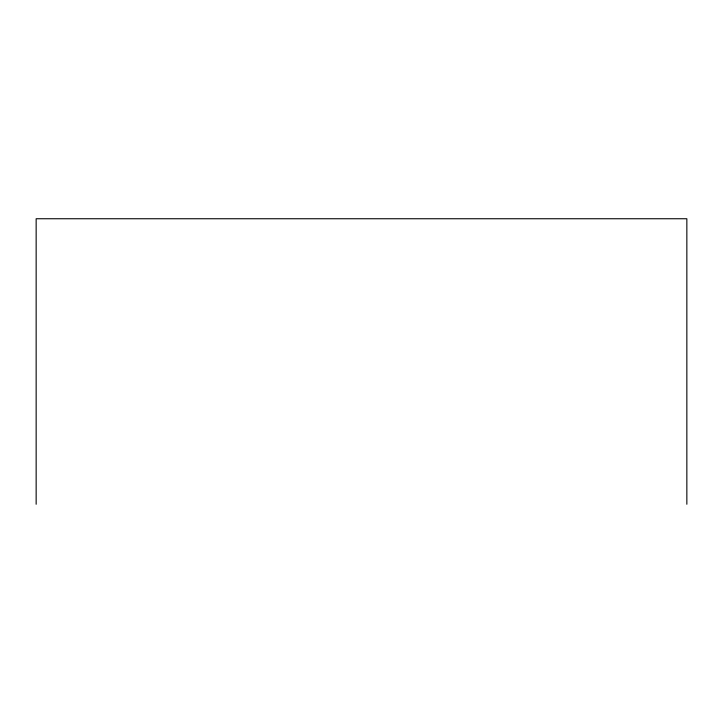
<?xml version="1.0" encoding="UTF-8"?>
<svg xmlns="http://www.w3.org/2000/svg" width="723" height="723" viewBox="0 0 723 723"><rect width="100%" height="100%" fill="white"/><g stroke="black" fill="none" stroke-linecap="round" stroke-linejoin="round"><path stroke-width="1.08" d="M686.85 504.256L686.85 218.744L36.15 218.744L36.15 504.256"/></g></svg>
